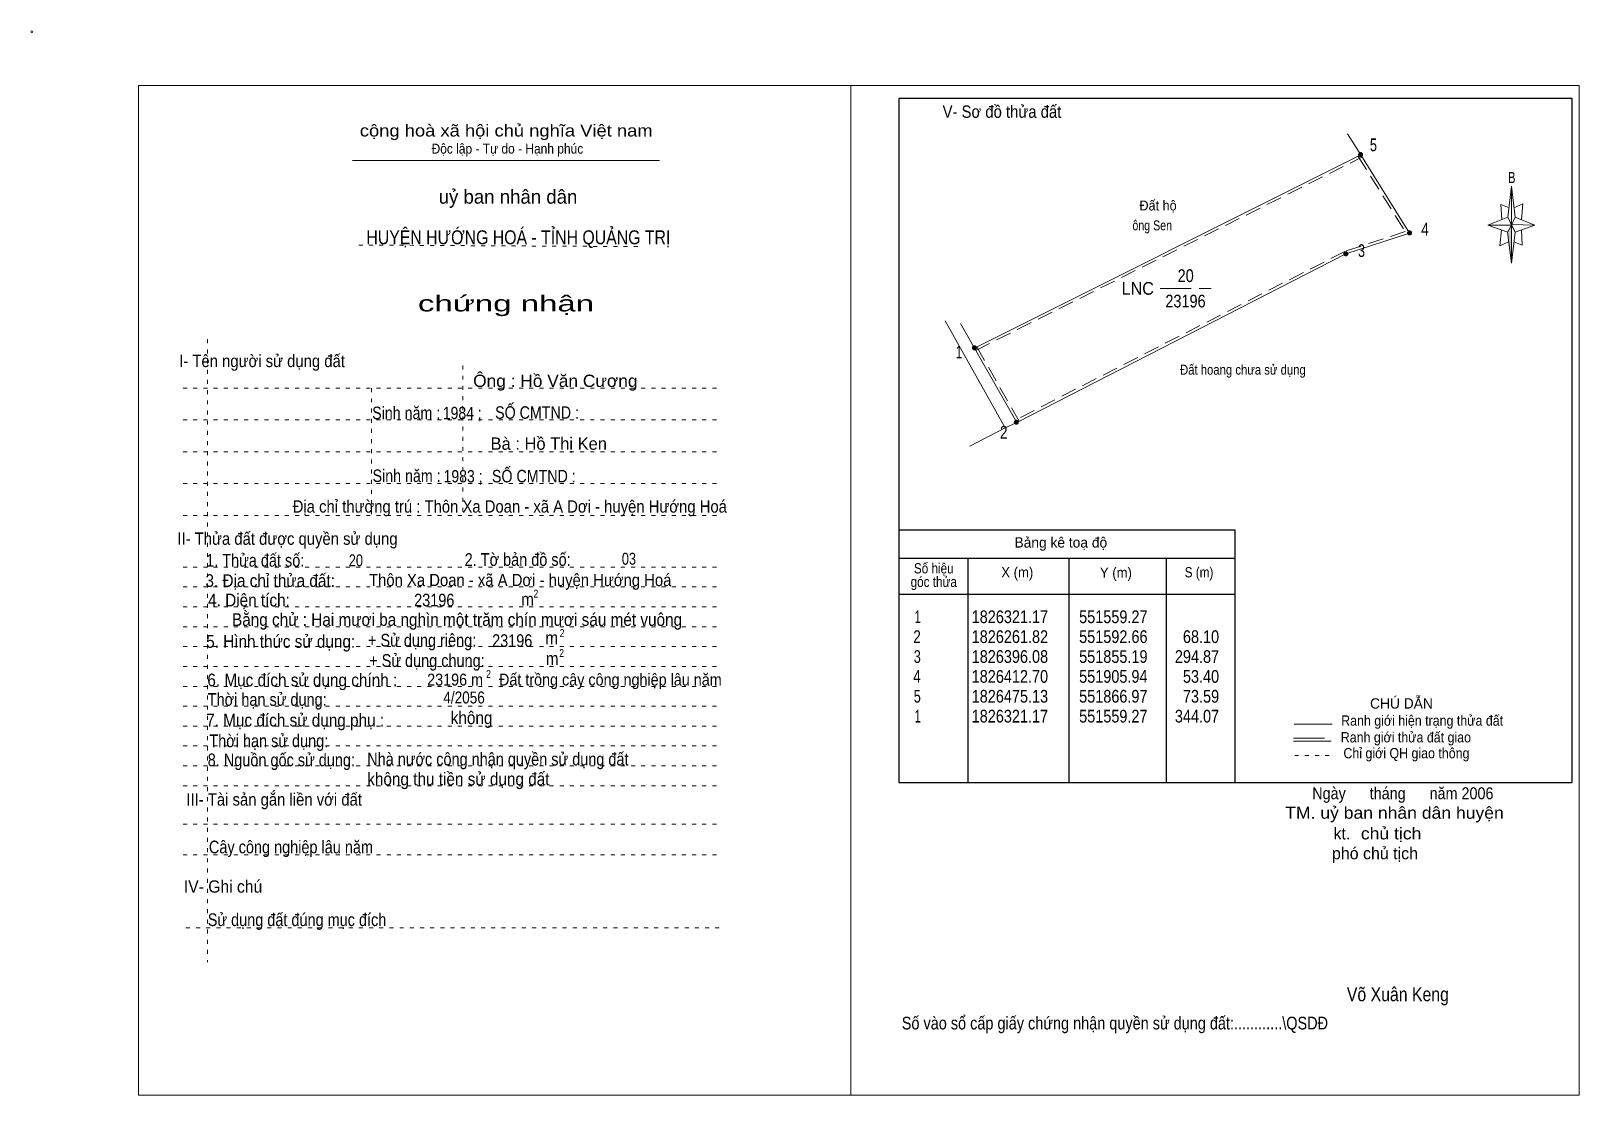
# Model space of a CAD drawing. Header units: centimetres. Extents: x -1.6 to 37.4, y -1.3 to 25.5.
import ezdxf
from ezdxf.enums import TextEntityAlignment as Align

# ---------------------------------------------------------------- set-up
doc = ezdxf.new("R2010")
doc.units = ezdxf.units.CM
doc.header["$LTSCALE"] = 0.13
for name, pattern in [('DOTTED', [1.5, 0.3, -1.2]), ('LONG_DASHED', [7.5, 6, -1.5]), ('MEDIUM_DASHED', [4.5, 3, -1.5])]:
    doc.linetypes.add(name, pattern=pattern)
for name, color, linetype, lineweight in [('1', 7, 'DOTTED', 13), ('10', 7, 'Continuous', 13), ('2', 7, 'Continuous', 25), ('3', 7, 'Continuous', 13), ('30', 7, 'Continuous', 13), ('32', 7, 'LONG_DASHED', 13), ('33', 7, 'LONG_DASHED', 13), ('35', 7, 'Continuous', 13)]:
    doc.layers.add(name, color=color, linetype=linetype, lineweight=lineweight)

msp = doc.modelspace()

# ---------------------------------------------------------------- hatches: boundary and pattern name
at = {"layer": '10'}
msp.add_hatch(color=256, dxfattribs=at).paths.add_polyline_path([(31.482, 19.897, 1), (31.4773, 19.897, 1)])
at = {"layer": '30'}
msp.add_hatch(color=256, dxfattribs=at).paths.add_polyline_path([(35.65, 20.61), (35.65, 19.65), (35.55, 20.43)])
at = {"layer": '32'}
for points in [[(31.9082, 22.3849, 1), (31.8082, 22.3849, 1)], [(33.1381, 20.4146, 1), (33.0381, 20.4146, 1)], [(31.5364, 19.8901, 1), (31.4364, 19.8901, 1)], [(22.1971, 17.5259, 1), (22.0971, 17.5259, 1)], [(23.2509, 15.6528, 1), (23.1509, 15.6528, 1)]]:
    msp.add_hatch(color=256, dxfattribs=at).paths.add_polyline_path(points)

# ---------------------------------------------------------------- linework, layer by layer
at = {"layer": '1', "linetype": 'Continuous'}
msp.add_line((6.51, 22.24), (14.23, 22.24), dxfattribs=at)
at = {"layer": '1'}
for p, q in [((6.67, 20.11), (13.82, 20.07)), ((2.86, 17.74), (2.86, 2.07)), ((9.28, 17.08), (9.28, 13.31)), ((2.25, 16.51), (15.75, 16.51)), ((6.99, 16.51), (6.99, 13.31)), ((2.25, 15.71), (15.75, 15.71)), ((2.25, 14.91), (15.75, 14.91)), ((2.25, 14.11), (15.75, 14.11)), ((2.25, 13.31), (15.75, 13.31)), ((2.25, 12.01), (15.75, 12.01)), ((2.25, 11.51), (15.75, 11.51)), ((2.25, 11.01), (15.75, 11.01)), ((2.25, 10.51), (15.75, 10.51)), ((2.25, 10.01), (15.75, 10.01)), ((2.25, 9.51), (15.75, 9.51)), ((2.25, 9.01), (15.75, 9.01)), ((2.25, 8.51), (15.75, 8.51)), ((2.25, 8.01), (15.75, 8.01)), ((2.25, 7.51), (15.75, 7.51)), ((2.25, 7.01), (15.75, 7.01)), ((2.25, 6.51), (15.75, 6.51)), ((2.25, 5.54), (15.75, 5.54)), ((2.25, 4.77), (15.75, 4.77)), ((2.32, 2.94), (15.82, 2.94))]:
    msp.add_line(p, q, dxfattribs=at)
at = {"layer": '10'}
for p, q in [((31.53, 22.91), (31.86, 22.38)), ((31.47, 19.89), (31.46, 19.89)), ((31.48, 19.91), (31.48, 19.9)), ((31.48, 19.88), (31.48, 19.87)), ((31.5, 19.89), (31.49, 19.89)), ((22.15, 17.52), (21.8, 18.14)), ((22.92, 15.51), (23.21, 15.65))]:
    msp.add_line(p, q, dxfattribs=at)
at = {"layer": '10', "linetype": 'MEDIUM_DASHED'}
for p, q in [((22.18, 17.46), (31.89, 22.32)), ((23.27, 15.68), (22.21, 17.55))]:
    msp.add_line(p, q, dxfattribs=at)
at = {"layer": '10'}
msp.add_lwpolyline([(31.86, 22.38), (33.09, 20.41), (31.49, 19.89), (23.21, 15.65), (22.15, 17.52)], close=True, dxfattribs=at)
at = {"layer": '10', "linetype": 'MEDIUM_DASHED'}
msp.add_lwpolyline([(31.8, 22.34), (32.98, 20.45), (31.46, 19.95), (23.18, 15.71)], dxfattribs=at)
at = {"layer": '10'}
msp.add_lwpolyline([(22.03, 15.05), (22.92, 15.51), (21.41, 18.2)], dxfattribs=at)
for centre, radius in [((-1.55, 25.47), 0.025), ((31.4796, 19.897), 0.00986), ((31.4796, 19.897), 0.00237)]:
    msp.add_circle(centre, radius, dxfattribs=at)
at = {"layer": '2'}
for p, q in [((20.25, 12.95), (28.7, 12.95)), ((28.7, 6.59), (28.7, 12.95)), ((20.25, 12.23), (28.7, 12.23)), ((21.99, 6.59), (21.99, 12.23)), ((24.53, 10.89), (24.53, 12.23)), ((26.97, 12.23), (26.97, 6.59)), ((20.25, 11.33), (28.7, 11.33))]:
    msp.add_line(p, q, dxfattribs=at)
msp.add_lwpolyline([(37.18, 23.8), (20.25, 23.8), (20.25, 6.59), (37.18, 6.59)], close=True, dxfattribs=at)
msp.add_lwpolyline([(24.53, 6.59), (24.53, 10.39), (24.53, 10.89)], dxfattribs=at)
at = {"layer": '3'}
msp.add_line((19.04, 24.12), (19.04, -1.27), dxfattribs=at)
for points in [[(19.04, 24.12), (1.13, 24.12), (1.13, -1.27), (19.04, -1.27)], [(19.04, -1.27), (37.35, -1.27), (37.35, 24.12), (19.04, 24.12)]]:
    msp.add_lwpolyline(points, dxfattribs=at)
at = {"layer": '30'}
for p, q in [((35.56, 20.81), (35.65, 21.59)), ((35.74, 20.81), (36.24, 20.61)), ((35.56, 20.43), (35.06, 20.61)), ((35.74, 20.43), (35.65, 19.65)), ((35.9, 20.49), (35.92, 20.11)), ((35.92, 20.11), (35.71, 20.19))]:
    msp.add_line(p, q, dxfattribs=at)
for points in [[(35.65, 21.59), (35.74, 20.81), (35.65, 20.61)], [(35.65, 20.61), (35.06, 20.61), (35.56, 20.81), (35.74, 20.43), (36.24, 20.61), (35.65, 20.63)], [(35.65, 20.61), (35.65, 19.65), (35.55, 20.43)]]:
    msp.add_lwpolyline(points, close=True, dxfattribs=at)
for points in [[(35.59, 21.05), (35.38, 21.13), (35.41, 20.75)], [(35.71, 21.05), (35.94, 21.15), (35.9, 20.75)], [(35.65, 20.61), (35.56, 20.81), (35.06, 20.61)], [(35.4, 20.49), (35.36, 20.09), (35.58, 20.19)], [(35.65, 20.61), (35.74, 20.43), (36.24, 20.61)]]:
    msp.add_lwpolyline(points, dxfattribs=at)
at = {"layer": '32'}
for centre in [(31.8582, 22.3849), (33.0881, 20.4146), (31.4864, 19.8901), (22.1471, 17.5259), (23.2009, 15.6528)]:
    msp.add_circle(centre, 0.05, dxfattribs=at)
at = {"layer": '33'}
msp.add_line((26.82, 19.02), (28.1, 19.02), dxfattribs=at)
at = {"layer": '35'}
for p, q in [((30.19, 8.06), (31.14, 8.06)), ((30.17, 7.63), (31.12, 7.63))]:
    msp.add_line(p, q, dxfattribs=at)
at = {"layer": '35', "linetype": 'LONG_DASHED'}
msp.add_line((30.17, 7.71), (31.12, 7.71), dxfattribs=at)
at = {"layer": '35', "linetype": 'DOTTED'}
msp.add_line((30.2, 7.27), (31.19, 7.27), dxfattribs=at)

# ---------------------------------------------------------------- texts
at = {"layer": '1'}
for s, height, width, p in [('V- Sơ đồ thửa đất', 0.31, 0.9, (22.84, 23.31)), ('cộng hoà xã hội chủ nghĩa Việt nam', 0.3, 1.15, (10.375, 22.84)), ('Độc lập - Tự do - Hạnh phúc', 0.25, 0.9, (10.405, 22.41)), ('chứng nhận', 0.4, 1.55, (10.37, 18.44)), ('I- Tên người sử dụng đất', 0.31, 0.9, (4.235, 17.04)), ('II- Thửa đất được quyền sử dụng', 0.31, 0.9, (4.875, 12.57)), ('III- Tài sản gắn liền với đất', 0.31, 0.9, (4.54, 6.01)), ('IV- Ghi chú', 0.31, 0.95, (3.255, 3.82))]:
    msp.add_text(s, height=height, dxfattribs=dict(at, width=width)).set_placement(p, align=Align.CENTER)
msp.add_text('uỷ ban nhân dân', height=0.35, dxfattribs=at).set_placement((10.42, 21.15), align=Align.CENTER)
at = {"layer": '10'}
for s, width, p in [('  Đất hộ', 0.95, (26.12, 20.98)), ('ông Sen', 0.8, (26.12, 20.48)), ('  Đất hoang chưa sử dụng', 0.85, (27.16, 16.85))]:
    msp.add_text(s, height=0.25, dxfattribs=dict(at, width=width)).set_placement(p)
for s, height, width, p in [('Ông : Hồ Văn Cương', 0.31, 1.05, (11.61, 16.54)), ('Sinh năm :', 0.3149, 0.85, (7.86, 15.73)), ('1984 ;', 0.31, 0.85, (9.27, 15.73)), ('SỐ CMTND :', 0.3149, 0.85, (11.15, 15.74)), ('Sinh năm :', 0.3149, 0.85, (7.87, 14.15)), ('1983 ;', 0.31, 0.85, (9.29, 14.14)), ('SỐ CMTND :', 0.3149, 0.85, (11.07, 14.14)), ('Địa chỉ thường trú : Thôn Xa Doan - xã A Dơi - huyện Hướng Hoá', 0.31, 0.9, (10.465, 13.38)), ('20', 0.3, 0.8, (6.595, 12.03)), ('03', 0.3, 0.8, (13.46, 12.07)), (' Thôn Xa Doan - xã A Dơi - huyện Hướng Hoá', 0.31, 0.9, (10.675, 11.53)), ('23196 m    Đất trồng cây công nghiệp lâu năm', 0.3, 0.9, (12.09, 9.03)), ('4/2056', 0.3, 0.85, (9.315, 8.58)), ('Ngày      tháng      năm 2006', 0.3, 0.9, (32.92, 6.17)), ('TM. uỷ ban nhân dân huyện', 0.3, 1.1, (32.71, 5.68)), ('chủ tịch', 0.3, 1.1, (32.625, 5.16)), ('Võ Xuân Keng ', 0.35, 0.85, (32.85, 1.09))]:
    msp.add_text(s, height=height, dxfattribs=dict(at, width=width)).set_placement(p, align=Align.CENTER)
for s, height, p in [('Bà : Hồ Thị Ken', 0.31, (11.445, 14.96)), ('kt.  ', 0.3, (31.5, 5.16)), ('phó chủ tịch ', 0.3, (32.275, 4.66))]:
    msp.add_text(s, height=height, dxfattribs=at).set_placement(p, align=Align.CENTER)
at = {"layer": '2'}
for s, height, width, p in [('HUYỆN HƯỚNG HOÁ - TỈNH QUẢNG TRỊ', 0.35, 0.85, (10.68, 20.13)), ('Số hiệu', 0.2591, 0.85, (21.125, 11.85)), ('3. Địa chỉ thửa đất:', 0.32, 0.9, (4.44, 11.51)), ('góc thửa', 0.2591, 0.85, (21.125, 11.51)), ('X (m)', 0.2591, 0.95, (23.225, 11.75)), ('Y (m)', 0.2591, 0.95, (25.705, 11.74)), ('S (m)', 0.2591, 0.85, (27.795, 11.75)), ('Số vào sổ cấp giấy chứng nhận quyền sử dụng đất:............\\QSDĐ', 0.32, 0.85, (25.68, 0.38))]:
    msp.add_text(s, height=height, dxfattribs=dict(at, width=width)).set_placement(p, align=Align.CENTER)
msp.add_text('Bảng kê toạ độ', height=0.2591, dxfattribs=at).set_placement((24.32, 12.5), align=Align.CENTER)
for s, height, width, p in [('1. Thửa đất số:', 0.32, 0.85, (2.83, 12.02)), ('2. Tờ bản đồ số:', 0.32, 0.85, (9.33, 12.04)), ('4. Diện tích:', 0.32, 0.9, (2.88, 11.02)), ('23196', 0.32, 0.85, (8.06, 11.02)), ('m', 0.32, 0.9, (10.75, 11.04)), ('2', 0.2, 0.8, (11.06, 11.24)), ('Bằng chử : Hai mươi ba nghìn một trăm chín mươi sáu mét vuông', 0.32, 0.9, (3.48, 10.53)), ('5. Hình thức sử dụng:', 0.32, 0.9, (2.83, 9.98)), ('+ Sử dụng riêng:', 0.32, 0.85, (6.9, 10.01)), ('23196', 0.32, 0.85, (10.02, 10)), ('m', 0.32, 0.9, (11.36, 10.07)), ('2', 0.2, 0.8, (11.72, 10.25)), ('+ Sử dụng chung:', 0.32, 0.85, (6.93, 9.5)), ('m', 0.32, 0.9, (11.37, 9.55)), ('2', 0.2, 0.8, (11.71, 9.75)), ('6. Mục đích sử dụng chính : ', 0.32, 0.9, (2.86, 9.01)), ('2', 0.2, 0.8, (9.87, 9.22)), ('Thời hạn sử dụng: ', 0.32, 0.85, (2.87, 8.52)), ('7. Mục đích sử dụng phụ : ', 0.32, 0.9, (2.83, 8)), ('không', 0.32, 0.9, (8.98, 8.06)), ('Thời hạn sử dụng: ', 0.32, 0.85, (2.91, 7.48)), ('8. Nguồn gốc sử dụng: ', 0.32, 0.85, (2.87, 7)), ('Nhà nước công nhận quyền sử dụng đất ', 0.32, 0.85, (6.88, 7.02)), ('không thu tiền sử dụng đất', 0.32, 0.9, (6.88, 6.52)), ('Cây công nghiệp lâu năm', 0.32, 0.85, (2.9, 4.81)), ('Sử dụng đất đúng mục đích', 0.32, 0.85, (2.87, 2.98))]:
    msp.add_text(s, height=height, dxfattribs=dict(at, width=width)).set_placement(p)
at = {"layer": '30', "width": 0.75}
msp.add_text('B', height=0.2756, dxfattribs=at).set_placement((35.66, 21.67), align=Align.CENTER)
at = {"layer": '30'}
for s, width, p in [('1', 0.65, (20.8, 10.6)), ('1826321.17', 0.85, (24, 10.6)), ('551559.27', 0.85, (26.5, 10.6)), ('551559.27', 0.85, (26.5, 10.6)), ('2', 0.8, (20.8, 10.1)), ('1826261.82', 0.85, (24, 10.1)), ('551592.66', 0.85, (26.5, 10.1)), ('68.10', 0.85, (28.3, 10.1)), ('3', 0.75, (20.8, 9.6)), ('1826396.08', 0.85, (24, 9.6)), ('551855.19', 0.85, (26.5, 9.6)), ('294.87', 0.85, (28.3, 9.6)), ('4', 0.8, (20.8, 9.1)), ('1826412.70', 0.85, (24, 9.1)), ('551905.94', 0.85, (26.5, 9.1)), ('53.40', 0.85, (28.3, 9.1)), ('5', 0.75, (20.8, 8.6)), ('1826475.13', 0.85, (24, 8.6)), ('551866.97', 0.85, (26.5, 8.6)), ('73.59', 0.85, (28.3, 8.6)), ('1', 0.65, (20.8, 8.1)), ('1826321.17', 0.85, (24, 8.1)), ('551559.27', 0.85, (26.5, 8.1)), ('344.07', 0.85, (28.3, 8.1))]:
    msp.add_text(s, height=0.32, dxfattribs=dict(at, width=width)).set_placement(p, align=Align.RIGHT)
at = {"layer": '32'}
for s, width, p in [('5', 0.75, (32.18, 22.47)), ('4', 0.8, (33.475, 20.35)), ('3', 0.75, (31.88, 19.81)), ('1', 0.65, (21.76, 17.26)), ('2', 0.8, (22.885, 15.24))]:
    msp.add_text(s, height=0.32, dxfattribs=dict(at, width=width)).set_placement(p, align=Align.CENTER)
at = {"layer": '33', "width": 0.85}
for s, p in [('20', (27.46, 19.18)), ('23196', (27.455, 18.54))]:
    msp.add_text(s, height=0.32, dxfattribs=at).set_placement(p, align=Align.CENTER)
at = {"layer": '33', "width": 0.95}
msp.add_text('LNC', height=0.32, dxfattribs=at).set_placement((26.66, 18.86), align=Align.RIGHT)
at = {"layer": '35'}
msp.add_text('CHÚ DẪN', height=0.2591, dxfattribs=at).set_placement((32.885, 8.45), align=Align.CENTER)
at = {"layer": '35', "width": 0.9}
for s, p in [('Ranh giới hiện trạng thửa đất', (33.405, 8.02)), ('Ranh giới thửa đất giao ', (33.04, 7.6)), ('Chỉ giới QH giao thông', (33.01, 7.2))]:
    msp.add_text(s, height=0.2591, dxfattribs=at).set_placement(p, align=Align.CENTER)

doc.saveas('drawing.dxf')
